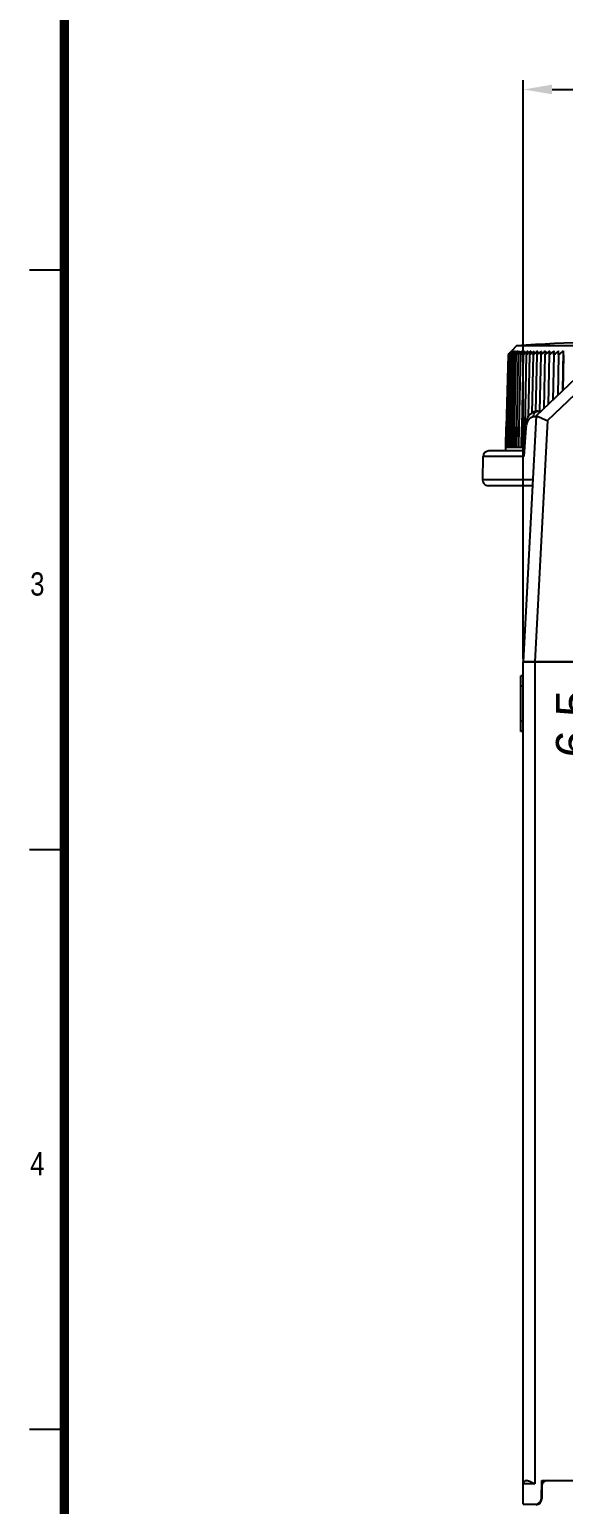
# Model space of a CAD drawing. Header units: millimetres. Extents: x 509 to 2357, y -197 to 647.
# Drawn here: x 1800.2 to 1846.3, y 407.3 to 534.5 of the extents above; entities that cross this region are included whole.
import ezdxf

# ---------------------------------------------------------------- set-up
doc = ezdxf.new("R2010")
doc.units = ezdxf.units.MM
doc.header["$PDMODE"] = 3
doc.header["$PDSIZE"] = 0.7
doc.layers.get('0').update_dxf_attribs({"linetype": 'CONTINUOUS'})
doc.layers.get('Defpoints').update_dxf_attribs({"linetype": 'CONTINUOUS'})
doc.layers.add('Dim', color=1, linetype='CONTINUOUS')
doc.layers.add('SU', color=7, linetype='CONTINUOUS')
doc.styles.add('OMI-1', font='arial.ttf', dxfattribs={"oblique": 1, "height": 3})
doc.styles.get("Standard").update_dxf_attribs({"font": 'gulim.ttc', "width": 0.8})
doc.dimstyles.new('1', dxfattribs={"dimtxt": 5, "dimasz": 2.5, "dimexe": 0.8, "dimexo": 0.3, "dimgap": 0.5, "dimtad": 1, "dimtoh": 1, "dimdec": 1, "dimzin": 0, "dimdsep": 46, "dimtxsty": 'OMI-1', "dimcen": 0, "dimclrd": 256, "dimclre": 256, "dimclrt": 256, "dimadec": 0, "dimazin": 0, "dimtfac": 0.8, "dimtdec": 1, "dimtix": 1, "dimtmove": 0, "dimatfit": 3, "dimfxl": 1, "dimtolj": 1, "dimtzin": 0, "dimarcsym": 0})

# ---------------------------------------------------------------- blocks, each defined once
blk = doc.blocks.new('*D4152')
at = {"layer": 'Defpoints', "color": 0}
for p in [(1902.81, 529.33), (1842.81, 479.96), (1902.81, 479.96)]:
    blk.add_point(p, dxfattribs=at)
at = {"layer": 'Dim', "lineweight": -2}
for p, q in [((1842.81, 480.26), (1842.81, 530.13)), ((1845.31, 529.33), (1900.31, 529.33)), ((1902.81, 480.26), (1902.81, 530.13))]:
    blk.add_line(p, q, dxfattribs=at)
at = {"layer": 'Dim'}
for points in [[(1845.31, 529.75), (1845.31, 528.92), (1842.81, 529.33)], [(1900.31, 528.92), (1900.31, 529.75), (1902.81, 529.33)]]:
    blk.add_solid(points, dxfattribs=at)
at = {"layer": 'Dim', "insert": (1872.81, 531.37), "char_height": 3, "attachment_point": 5, "style": 'OMI-1'}
blk.add_mtext('\\A1;60.0', dxfattribs=at)
blk = doc.blocks.new('*D4171')
at = {"layer": 'Defpoints', "color": 0}
for p in [(1852.56, 477.86), (1849.19, 471.36), (1852.56, 471.36)]:
    blk.add_point(p, dxfattribs=at)
at = {"layer": 'Dim', "lineweight": -2}
for p, q in [((1849.19, 480.36), (1849.19, 482.86)), ((1852.26, 477.86), (1848.39, 477.86)), ((1849.19, 477.86), (1849.19, 471.36)), ((1852.26, 471.36), (1848.39, 471.36)), ((1849.19, 468.86), (1849.19, 466.36))]:
    blk.add_line(p, q, dxfattribs=at)
at = {"layer": 'Dim'}
for points in [[(1848.78, 480.36), (1849.61, 480.36), (1849.19, 477.86)], [(1849.61, 468.86), (1848.78, 468.86), (1849.19, 471.36)]]:
    blk.add_solid(points, dxfattribs=at)
at = {"layer": 'Dim', "insert": (1847.16, 474.61), "char_height": 3, "attachment_point": 5, "rotation": 90, "style": 'OMI-1'}
blk.add_mtext('\\A1;6.5', dxfattribs=at)

msp = doc.modelspace()

# ---------------------------------------------------------------- linework, layer by layer
for p, q in [((1803.19, 513.76), (1800.19, 513.76)), ((1803.19, 463.76), (1800.19, 463.76)), ((1803.19, 413.76), (1800.19, 413.76))]:
    msp.add_line(p, q)
at = {"color": 7, "linetype": 'Continuous'}
for p, q in [((1841.51, 506.45), (1841.35, 500.23)), ((1841.54, 506.45), (1841.38, 500.23)), ((1841.58, 506.45), (1841.43, 500.23)), ((1841.66, 506.45), (1841.5, 500.23)), ((1841.58, 506.52), (1841.51, 506.45)), ((1841.61, 506.52), (1841.54, 506.45)), ((1841.67, 506.54), (1841.58, 506.45)), ((1841.75, 506.45), (1841.6, 500.23)), ((1841.73, 506.52), (1841.66, 506.45)), ((1841.87, 506.45), (1841.72, 500.23)), ((1841.83, 506.52), (1841.75, 506.45)), ((1841.78, 506.49), (1841.81, 506.52)), ((1841.79, 506.74), (1841.82, 506.78)), ((1841.82, 506.78), (1841.79, 506.74)), ((1842.24, 507.23), (1841.82, 506.78)), ((1841.86, 506.78), (1841.82, 506.74)), ((1841.83, 506.74), (1841.86, 506.78)), ((1841.86, 506.7), (1841.92, 506.78)), ((1842.02, 506.45), (1841.86, 500.23)), ((1841.95, 506.52), (1841.87, 506.45)), ((1841.92, 506.52), (1841.93, 506.52)), ((1841.95, 506.7), (1842, 506.78)), ((1842.11, 506.53), (1842.02, 506.45)), ((1842.18, 506.45), (1842.03, 500.23)), ((1842.06, 506.7), (1842.11, 506.78)), ((1842.29, 506.54), (1842.18, 506.45)), ((1842.29, 506.54), (1842.18, 506.45)), ((1842.19, 506.7), (1842.24, 506.78)), ((1842.37, 506.45), (1842.23, 500.23)), ((1868.37, 507.23), (1842.24, 507.23)), ((1842.34, 506.7), (1842.39, 506.78)), ((1842.59, 506.45), (1842.44, 500.23)), ((1842.82, 506.45), (1842.68, 500.23)), ((1843.08, 506.45), (1842.94, 500.35)), ((1843.36, 506.45), (1843.24, 501.11)), ((1843.66, 506.45), (1843.55, 501.42)), ((1843.98, 506.45), (1843.87, 501.56)), ((1844.32, 506.45), (1844.22, 501.58)), ((1844.68, 506.45), (1844.58, 501.8)), ((1845.05, 506.45), (1844.97, 502.17)), ((1845.45, 506.45), (1845.38, 502.55)), ((1845.45, 506.45), (1845.47, 506.78)), ((1845.86, 506.45), (1845.8, 502.95)), ((1845.86, 506.45), (1845.87, 506.78)), ((1846.22, 503.35), (1846.28, 506.78)), ((1846.29, 506.45), (1846.24, 503.37)), ((1846.29, 506.45), (1846.28, 506.78)), ((1843.92, 501.17), (1848.48, 505.49)), ((1849.05, 504.71), (1844.9, 500.77)), ((1844.07, 501.58), (1843.99, 501.58)), ((1844.07, 501.58), (1844.36, 501.58)), ((1841.32, 498.47), (1841.35, 500.23)), ((1841.35, 500.23), (1841.32, 498.47)), ((1841.35, 498.47), (1841.38, 500.23)), ((1841.38, 500.23), (1841.35, 498.47)), ((1841.4, 498.47), (1841.43, 500.23)), ((1841.43, 500.23), (1841.4, 498.47)), ((1841.47, 498.47), (1841.5, 500.23)), ((1841.5, 500.23), (1841.47, 498.47)), ((1841.57, 498.47), (1841.6, 500.23)), ((1841.6, 500.23), (1841.57, 498.47)), ((1841.69, 498.47), (1841.72, 500.23)), ((1841.72, 500.23), (1841.69, 498.47)), ((1841.86, 500.23), (1841.83, 498.47)), ((1841.84, 498.47), (1841.86, 500.23)), ((1842.03, 500.23), (1842, 498.47)), ((1842.01, 498.47), (1842.03, 500.23)), ((1842.23, 500.23), (1842.19, 498.47)), ((1842.2, 498.47), (1842.23, 500.23)), ((1842.44, 500.23), (1842.41, 498.47)), ((1842.42, 498.47), (1842.44, 500.23)), ((1842.68, 500.23), (1842.65, 498.47)), ((1842.66, 498.47), (1842.68, 500.23)), ((1843.92, 501.17), (1842.81, 479.96)), ((1843.03, 500.11), (1843, 499.72)), ((1843.91, 501.09), (1843.7, 501.09)), ((1844.9, 500.77), (1843.8, 479.96)), ((1843, 499.72), (1842.92, 498.51)), ((1839.32, 495.67), (1839.35, 497.67)), ((1842.86, 497.67), (1839.35, 497.67)), ((1842.78, 498.16), (1839.85, 498.16)), ((1841.31, 498.16), (1841.32, 498.47)), ((1841.32, 498.47), (1841.35, 498.47)), ((1841.35, 498.47), (1841.39, 498.47)), ((1841.4, 498.47), (1841.47, 498.47)), ((1841.47, 498.47), (1841.57, 498.47)), ((1841.57, 498.47), (1841.69, 498.47)), ((1841.69, 498.47), (1841.83, 498.47)), ((1841.84, 498.47), (1842, 498.47)), ((1842.01, 498.47), (1842.19, 498.47)), ((1842.2, 498.47), (1842.41, 498.47)), ((1842.42, 498.47), (1842.65, 498.47)), ((1842.66, 498.47), (1842.8, 498.47)), ((1842.92, 498.51), (1842.86, 497.67)), ((1843.63, 495.67), (1839.32, 495.67)), ((1843.6, 495.16), (1839.82, 495.16)), ((1842.81, 407.31), (1842.81, 479.96)), ((1842.81, 479.96), (1902.81, 479.96)), ((1843.81, 479.96), (1843.81, 409.06)), ((1842.61, 473.96), (1842.61, 478.76)), ((1842.81, 478.76), (1842.61, 478.76)), ((1842.81, 477.86), (1842.61, 477.86)), ((1842.81, 474.86), (1842.61, 474.86)), ((1842.81, 473.96), (1842.61, 473.96)), ((1843.81, 409.06), (1842.81, 409.06)), ((1843.81, 409.06), (1842.81, 409.06)), ((1844.38, 407.8), (1844.41, 409.36)), ((1844.41, 409.36), (1844.38, 407.8)), ((1844.41, 409.36), (1901.21, 409.36)), ((1844.41, 409.36), (1901.21, 409.36)), ((1844.41, 408.86), (1844.41, 407.76)), ((1844.41, 408.86), (1844.41, 407.76)), ((1842.81, 407.31), (1843.88, 407.31)), ((1842.81, 407.31), (1843.88, 407.31))]:
    msp.add_line(p, q, dxfattribs=at)
at = {"const_width": 0.8}
msp.add_lwpolyline([(2353.19, 643.76), (1803.19, 643.76), (1803.19, 263.76), (2353.19, 263.76)], close=True, dxfattribs=at)
at = {"color": 7, "linetype": 'Continuous'}
for points in [[(1843.39, 501.29), (1843.28, 501.17), (1843.18, 501.03), (1843.1, 500.88), (1843.03, 500.71), (1842.98, 500.53), (1842.94, 500.35), (1842.92, 500.17), (1842.92, 500.13)], [(1843.74, 501.52), (1843.62, 501.47), (1843.5, 501.39), (1843.39, 501.29)], [(1843.99, 501.58), (1843.87, 501.56), (1843.74, 501.52)], [(1842.92, 500.13), (1842.89, 499.82), (1842.87, 499.46), (1842.77, 497.98)]]:
    msp.add_lwpolyline(points, dxfattribs=at)
for centre, radius, start, end in [((1855.31, 307.66), 200, 86.2544, 93.7456), ((1874.39, 475.08), 45.44, 135.8343, 136.212), ((1874.37, 473.99), 46.17, 134.8177, 135.196), ((1874.91, 478.42), 43.55, 139.4343, 139.7894), ((1874.18, 473.16), 46.59, 133.8206, 134.2448), ((1875.58, 479.3), 43.45, 140.8971, 141.2026), ((1874.33, 472.07), 47.43, 132.9671, 133.4099), ((1876.15, 480.37), 43.17, 142.4065, 142.7077), ((1874.47, 471.07), 48.19, 132.1884, 132.6307), ((1876.91, 481.41), 43.07, 144.0304, 144.3259), ((1874.66, 470.11), 48.94, 131.481, 131.9225), ((1878.34, 482.11), 43.72, 145.7751, 146.1759), ((1874.83, 469.25), 49.61, 130.8412, 131.2656), ((1879.64, 483.07), 44.15, 147.6425, 148.0311), ((1875.02, 468.45), 50.22, 130.266, 130.6706), ((1880.83, 484.26), 44.39, 149.5288, 150.0132), ((1876.8, 465.88), 53.21, 130.1362, 130.3113), ((1875.24, 467.72), 50.8, 129.7527, 130.1378), ((1876.02, 466.41), 52.16, 129.301, 129.86), ((1882.95, 485.1), 45.66, 151.6596, 152.1209), ((1876.33, 465.75), 52.72, 128.9041, 129.4619), ((1885.7, 485.87), 47.56, 153.9231, 154.3572), ((1876.65, 465.17), 53.21, 128.5622, 129.1189), ((1889.33, 486.55), 50.35, 156.3189, 156.7212), ((1876.99, 464.67), 53.63, 128.2737, 128.8295), ((1894.21, 487.14), 54.4, 158.8441, 159.2099), ((1877.33, 464.25), 53.99, 128.0371, 128.5922), ((1900.98, 487.62), 60.34, 161.4934, 161.8178), ((1877.69, 463.93), 54.26, 127.8513, 128.4059), ((1910.78, 487.97), 69.31, 164.2584, 164.5367), ((1878.05, 463.69), 54.46, 127.7155, 128.2697), ((1925.93, 488.14), 83.65, 167.1276, 167.3553), ((1878.41, 463.55), 54.58, 127.6288, 128.1829), ((1951.97, 488.03), 108.86, 170.0862, 170.2594), ((1878.78, 463.5), 54.61, 127.591, 128.1452), ((2006.04, 487.34), 162.12, 173.1164, 173.2318), ((1879.16, 463.55), 54.56, 127.6018, 128.1564), ((1879.53, 463.69), 54.43, 127.6612, 128.2164), ((1844.07, 501.32), 0.266, 90.0058, 96.0391), ((1839.85, 497.66), 0.5, 90, 179), ((1839.81, 495.66), 0.5, 179, 270), ((1843.11, 409.06), 0.3, 91.3574, 180), ((1843.11, 409.06), 0.3, 91.3574, 180), ((1844.91, 408.86), 0.5, 90, 180), ((1844.91, 408.86), 0.5, 90, 180), ((1843.88, 407.81), 0.5, 270, 359), ((1843.88, 407.81), 0.5, 270, 359), ((1843.91, 407.76), 0.5, 270, 0), ((1843.91, 407.76), 0.5, 270, 0)]:
    msp.add_arc(centre, radius, start, end, dxfattribs=at)
for points, knots in [([(1843.7, 501.09), (1843.7, 501.12), (1843.71, 501.23), (1843.74, 501.33), (1843.79, 501.4)], [0, 0, 0, 0, 0.258895, 1, 1, 1, 1]), ([(1843.79, 501.4), (1843.81, 501.45), (1843.89, 501.53), (1843.99, 501.57), (1844.04, 501.58)], [0, 0, 0, 0, 0.529233, 1, 1, 1, 1]), ([(1842.92, 500.13), (1842.92, 500.13), (1842.93, 500.13), (1842.95, 500.12), (1842.99, 500.11), (1843.01, 500.11), (1843.03, 500.11)], [0, 0, 0, 0, 0.07655, 0.270339, 0.581929, 1, 1, 1, 1]), ([(1843.18, 500.69), (1843.16, 500.65), (1843.08, 500.46), (1843.04, 500.26), (1843.03, 500.11)], [0, 0, 0, 0, 0.238911, 1, 1, 1, 1]), ([(1843.34, 500.92), (1843.33, 500.91), (1843.26, 500.84), (1843.21, 500.75), (1843.18, 500.69)], [0, 0, 0, 0, 0.238359, 1, 1, 1, 1]), ([(1843.7, 501.09), (1843.64, 501.09), (1843.5, 501.06), (1843.39, 500.97), (1843.34, 500.92)], [0, 0, 0, 0, 0.480161, 1, 1, 1, 1]), ([(1843.92, 501.17), (1843.92, 501.17), (1843.93, 501.17), (1843.95, 501.16), (1843.98, 501.16), (1844.03, 501.14), (1844.11, 501.11), (1844.24, 501.06), (1844.38, 501), (1844.61, 500.9), (1844.78, 500.82), (1844.9, 500.77)], [0, 0, 0, 0, 0.008178, 0.025565, 0.052353, 0.088317, 0.185825, 0.312822, 0.463607, 0.632463, 1, 1, 1, 1]), ([(1842.77, 497.93), (1842.77, 497.91), (1842.78, 497.82), (1842.82, 497.73), (1842.86, 497.67)], [0, 0, 0, 0, 0.227248, 1, 1, 1, 1]), ([(1843.1, 409.36), (1843.15, 409.36), (1843.27, 409.33), (1843.51, 409.22), (1843.68, 409.13), (1843.81, 409.06)], [0, 0, 0, 0, 0.214437, 0.461612, 1, 1, 1, 1]), ([(1843.1, 409.36), (1843.15, 409.36), (1843.27, 409.33), (1843.51, 409.22), (1843.68, 409.13), (1843.81, 409.06)], [0, 0, 0, 0, 0.214438, 0.461612, 1, 1, 1, 1])]:
    msp.add_open_spline(points, degree=3, knots=knots, dxfattribs=at)
msp.add_open_spline([(1842.77, 497.98), (1842.77, 497.96), (1842.77, 497.95), (1842.77, 497.93)], degree=3, dxfattribs=at)
at = {"layer": 'SU', "color": 7, "linetype": 'Continuous'}
msp.add_line((1902.81, 479.96), (1842.81, 479.96), dxfattribs=at)

# ---------------------------------------------------------------- texts
at = {"width": 0.85}
for s, p in [('3', (1800.25, 485.68)), ('4', (1800.25, 435.68))]:
    msp.add_text(s, height=2, dxfattribs=at).set_placement(p)

# ---------------------------------------------------------------- dimensions: what is measured, and where the dimension line sits
at = {"layer": 'Dim'}
dim = msp.add_linear_dim(base=(1902.81, 529.33), p1=(1842.81, 479.96), p2=(1902.81, 479.96), dimstyle='1', dxfattribs=at)
dim.commit()
dim.dimension.update_dxf_attribs({"geometry": '*D4152', "text_midpoint": (1872.81, 531.37)})
dim = msp.add_linear_dim(base=(1849.19, 471.36), p1=(1852.56, 477.86), p2=(1852.56, 471.36), angle=90, dimstyle='1', dxfattribs=at)
dim.commit()
dim.dimension.update_dxf_attribs({"geometry": '*D4171', "text_midpoint": (1847.16, 474.61)})

doc.saveas('drawing.dxf')
